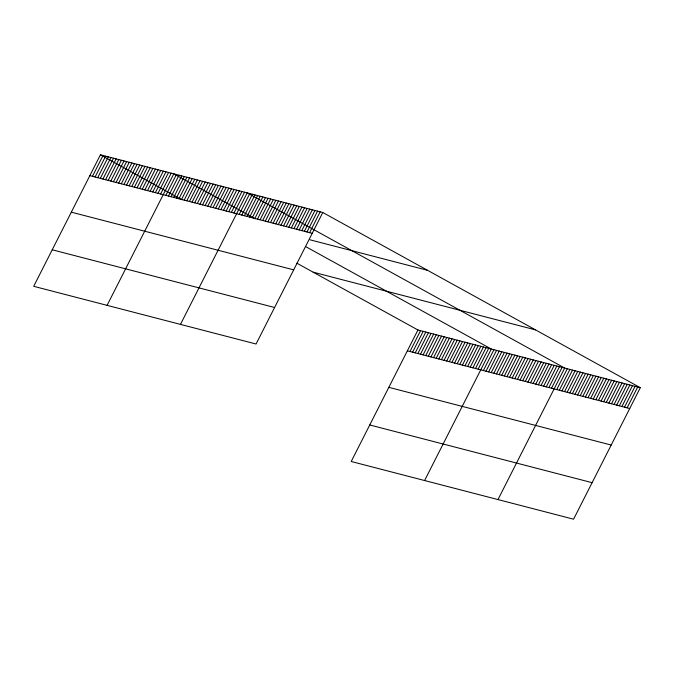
<?xml version="1.0" encoding="UTF-8"?>
<svg xmlns="http://www.w3.org/2000/svg" width="674" height="674" viewBox="0 0 674 674"><rect width="100%" height="100%" fill="white"/><g stroke="black" fill="none" stroke-linecap="round" stroke-linejoin="round"><path stroke-width="1.01" d="M322.787 212.504L100.418 154.809L33.7 286.315L256.069 344.01L322.787 212.504L640.3 387.685L573.582 519.191L351.213 461.496L417.931 329.99L640.3 387.685M92.464 176.318L103.038 155.483M95.085 177.001L105.658 156.166M97.713 177.683L108.278 156.848M100.333 178.357L110.898 157.522M102.954 179.04L113.518 158.205M105.574 179.722L116.139 158.887M108.194 180.405L118.759 159.57M110.814 181.079L121.387 160.243M113.434 181.761L124.008 160.926M116.054 182.443L126.628 161.608M118.675 183.117L129.248 162.282M121.295 183.8L131.868 162.965M123.915 184.482L134.488 163.647M126.535 185.165L137.108 164.33M129.155 185.839L139.729 165.004M131.775 186.521L142.349 165.686M134.396 187.203L144.969 166.368M137.024 187.877L147.589 167.042M139.644 188.56L150.209 167.725M142.265 189.242L152.829 168.407M144.885 189.925L155.45 169.09M147.505 190.599L158.07 169.764M150.125 191.281L160.698 170.446M152.745 191.964L163.319 171.129M155.365 192.638L165.939 171.803M157.986 193.32L168.559 172.485M160.606 194.002L171.179 173.167M107.082 305.356L173.799 173.85L255.294 218.814M165.846 195.359L176.419 174.524M168.466 196.041L179.04 175.206M171.086 196.724L181.66 175.889M173.707 197.406L184.28 176.571M176.335 198.08L186.9 177.245M178.955 198.763L189.52 177.928M181.576 199.445L192.141 178.61M184.196 200.119L194.761 179.284M186.816 200.801L197.381 179.966M189.436 201.484L200.01 180.649M192.056 202.166L202.63 181.331M194.676 202.84L205.25 182.005M197.297 203.523L207.87 182.688M199.917 204.205L210.49 183.37M202.537 204.879L213.11 184.044M205.157 205.562L215.731 184.727M207.777 206.244L218.351 185.409M210.398 206.926L220.971 186.091M213.018 207.6L223.591 186.765M215.646 208.283L226.211 187.448M218.266 208.965L228.831 188.13M220.887 209.639L231.452 188.804M223.507 210.322L234.072 189.487M226.127 211.004L236.692 190.169M228.747 211.687L239.321 190.852M231.367 212.361L241.941 191.526M233.988 213.043L244.561 192.208M180.463 324.396L247.181 192.89L564.694 368.071L497.976 499.577M239.219 214.399L249.784 193.564M241.823 215.073L252.396 194.238M244.426 215.756L254.999 194.921M247.038 216.43L257.603 195.595M249.641 217.104L260.215 196.269M252.253 217.778L262.818 196.943M254.856 218.46L265.43 197.625M257.468 219.134L268.033 198.299M260.071 219.808L270.645 198.973M262.675 220.491L273.248 199.656M265.286 221.165L275.86 200.33M267.89 221.839L278.463 201.004M270.501 222.521L281.066 201.686M273.105 223.195L283.678 202.36M275.717 223.869L286.281 203.034M278.32 224.543L288.893 203.708M280.932 225.226L291.497 204.391M283.535 225.9L294.108 205.065M286.138 226.574L296.712 205.738M288.75 227.256L299.323 206.421M291.353 227.93L301.927 207.095M293.965 228.604L304.53 207.769M296.568 229.286L307.142 208.451M299.18 229.96L309.745 209.125M301.784 230.634L312.357 209.799M304.395 231.308L314.96 210.473M306.999 231.991L317.572 211.156M309.602 232.665L320.175 211.83M409.986 351.499L420.559 330.664M412.606 352.182L423.179 331.347M415.226 352.864L425.799 332.029M417.846 353.538L428.42 332.703M420.466 354.221L431.04 333.386M423.087 354.903L433.66 334.068M425.707 355.586L436.28 334.751M428.327 356.26L438.9 335.425M430.947 356.942L441.521 336.107M433.576 357.624L444.141 336.789M436.196 358.298L446.761 337.463M438.816 358.981L449.381 338.146M441.436 359.663L452.001 338.828M444.056 360.346L454.621 339.511M446.677 361.02L457.242 340.185M449.297 361.702L459.87 340.867M451.917 362.385L462.49 341.549M454.537 363.059L465.111 342.224M457.157 363.741L467.731 342.906M459.778 364.423L470.351 343.588M462.398 365.106L472.971 344.271M465.018 365.78L475.591 344.945M467.638 366.462L478.211 345.627M470.258 367.145L480.832 346.31M472.887 367.819L483.452 346.984M475.507 368.501L486.072 347.666M478.127 369.183L488.692 348.348M424.595 480.537L491.312 349.031L305.364 246.431M483.368 370.54L493.932 349.705M485.988 371.222L496.553 350.387M488.608 371.905L499.181 351.07M491.228 372.579L501.801 351.744M493.848 373.261L504.422 352.426M496.468 373.944L507.042 353.109M499.089 374.626L509.662 353.791M501.709 375.3L512.282 354.465M504.329 375.982L514.902 355.147M506.949 376.665L517.522 355.83M509.569 377.339L520.143 356.504M512.198 378.021L522.763 357.186M514.818 378.704L525.383 357.869M517.438 379.386L528.003 358.551M520.058 380.06L530.623 359.225M522.679 380.743L533.244 359.908M525.299 381.425L535.864 360.59M527.919 382.107L538.492 361.272M530.539 382.781L541.112 361.946M533.159 383.464L543.733 362.629M535.779 384.146L546.353 363.311M538.4 384.82L548.973 363.985M541.02 385.503L551.593 364.668M543.64 386.185L554.213 365.35M546.26 386.868L556.834 366.033M548.88 387.542L559.454 366.707M551.509 388.224L562.074 367.389M556.732 389.58L567.306 368.745M559.336 390.254L569.909 369.419M561.947 390.937L572.521 370.102M564.551 391.611L575.124 370.776M567.163 392.285L577.728 371.45M569.766 392.959L580.339 372.124M572.378 393.641L582.943 372.806M574.981 394.315L585.554 373.48M577.593 394.989L588.158 374.154M580.196 395.672L590.769 374.837M582.799 396.346L593.373 375.511M585.411 397.02L595.976 376.185M588.014 397.702L598.588 376.867M590.626 398.376L601.191 377.541M593.23 399.05L603.803 378.215M595.841 399.724L606.406 378.889M598.445 400.407L609.018 379.572M601.056 401.081L611.621 380.246M603.66 401.755L614.233 380.92M606.263 402.437L616.836 381.602M608.875 403.111L619.44 382.276M611.478 403.785L622.051 382.95M614.09 404.459L624.655 383.624M616.693 405.141L627.267 384.306M619.305 405.815L629.87 384.98M621.908 406.489L632.482 385.654M624.512 407.172L635.085 386.337M627.123 407.846L637.697 387.011M89.844 175.644L312.214 233.339M310.032 239.818L427.56 270.316M313.157 272.178L535.518 329.881M71.318 212.167L293.687 269.861M52.227 249.793L274.596 307.496M407.366 350.825L629.727 408.52M388.839 387.339L611.2 445.042M369.748 424.974L592.109 482.668M100.418 154.809L181.913 199.765M296.922 263.222L417.931 329.99"/></g></svg>
